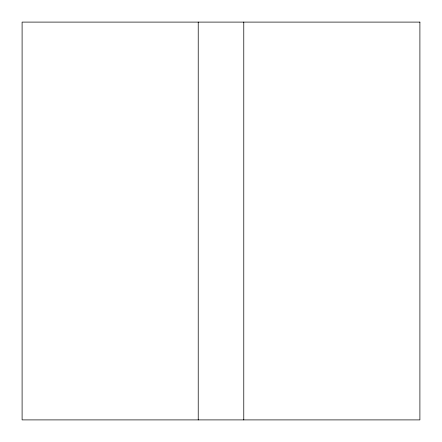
<?xml version="1.0" encoding="UTF-8"?>
<svg xmlns="http://www.w3.org/2000/svg" width="442" height="442" viewBox="0 0 442 442"><rect width="100%" height="100%" fill="white"/><g stroke="black" fill="none" stroke-linecap="round" stroke-linejoin="round"><path stroke-width="0.66" d="M243.774 22.1L243.774 419.9M198.226 22.1L198.226 419.9M419.9 22.1L22.1 22.1L22.1 419.9L419.9 419.9L419.9 22.1"/></g></svg>
